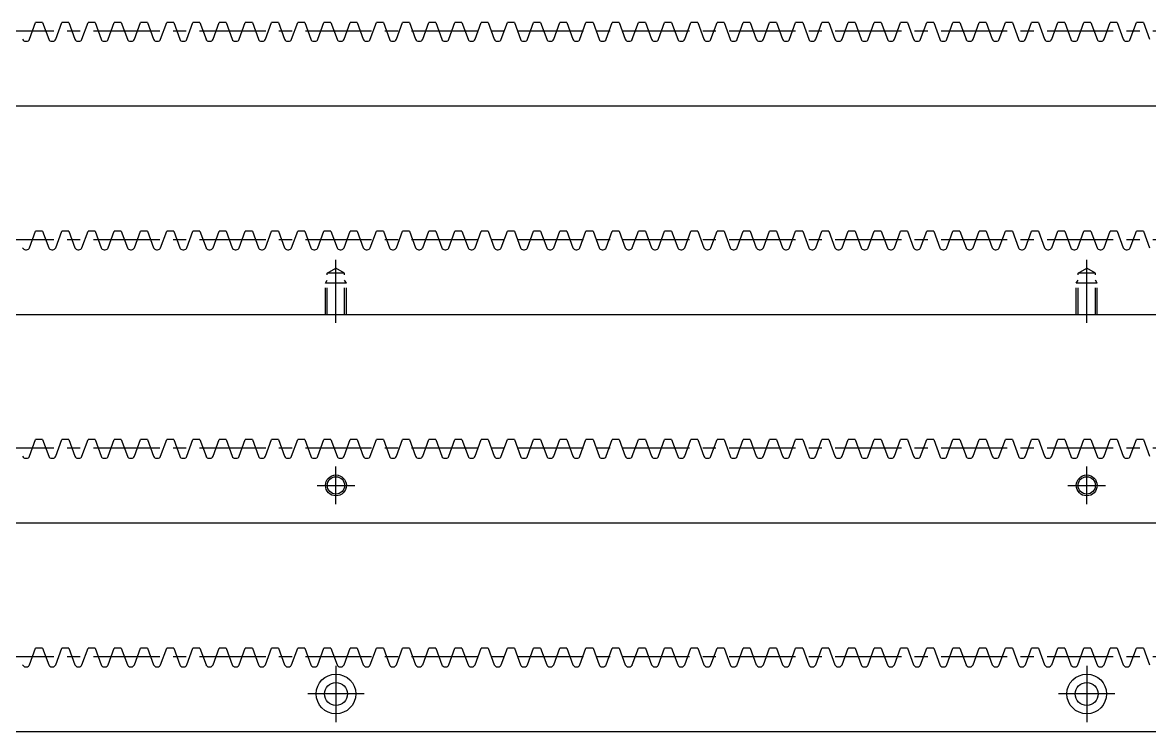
# Model space of a CAD drawing. Extents: x 0 to 1052, y -23 to 190.
# Drawn here: x 524.4 to 794.6, y 20 to 190 of the extents above; entities that cross this region are included whole.
import ezdxf

# ---------------------------------------------------------------- set-up
doc = ezdxf.new("R2010")
doc.units = 0
doc.header["$LTSCALE"] = 0.5
doc.linetypes.add('CENTER', pattern=[50.8, 31.75, -6.35, 6.35, -6.35])
doc.linetypes.add('DASHED', pattern=[19.05, 12.7, -6.35])
for name, color, linetype in [('MSM_CENTER', 1, 'CENTER'), ('MSM_CONTINUOUS', 7, 'CONTINUOUS'), ('MSM_DASHED', 4, 'DASHED'), ('MSM_NARROW', 5, 'CONTINUOUS')]:
    doc.layers.add(name, color=color, linetype=linetype)

msp = doc.modelspace()

# ---------------------------------------------------------------- linework, layer by layer
at = {"layer": 'MSM_CENTER'}
for p, q in [((8, 188), (1011.02, 188)), ((8, 138), (1011.02, 138)), ((599.51, 118), (599.51, 133.09)), ((779.51, 118), (779.51, 133.09)), ((8, 88), (1011.02, 88)), ((599.51, 74.5), (599.51, 83.5)), ((779.51, 74.5), (779.51, 83.5)), ((595.01, 79), (604.01, 79)), ((775.01, 79), (784.01, 79)), ((8, 38), (1011.02, 38)), ((599.51, 35.75), (599.51, 22.25)), ((779.51, 35.75), (779.51, 22.25)), ((606.26, 29), (592.76, 29)), ((786.26, 29), (772.76, 29))]:
    msp.add_line(p, q, dxfattribs=at)
at = {"layer": 'MSM_CONTINUOUS'}
for p, q in [((526.06, 186), (527.52, 190)), ((529.2, 190), (527.52, 190)), ((529.2, 190), (530.66, 186)), ((532.34, 186), (533.8, 190)), ((535.49, 190), (533.8, 190)), ((535.49, 190), (536.94, 186)), ((538.63, 186), (540.08, 190)), ((541.77, 190), (540.08, 190)), ((541.77, 190), (543.22, 186)), ((544.91, 186), (546.37, 190)), ((548.05, 190), (546.37, 190)), ((548.05, 190), (549.51, 186)), ((551.19, 186), (552.65, 190)), ((554.34, 190), (552.65, 190)), ((554.34, 190), (555.79, 186)), ((557.48, 186), (558.93, 190)), ((560.62, 190), (558.93, 190)), ((560.62, 190), (562.07, 186)), ((563.76, 186), (565.22, 190)), ((566.9, 190), (565.22, 190)), ((566.9, 190), (568.36, 186)), ((570.04, 186), (571.5, 190)), ((573.18, 190), (571.5, 190)), ((573.18, 190), (574.64, 186)), ((576.33, 186), (577.78, 190)), ((579.47, 190), (577.78, 190)), ((579.47, 190), (580.92, 186)), ((582.61, 186), (584.07, 190)), ((585.75, 190), (584.07, 190)), ((585.75, 190), (587.21, 186)), ((588.89, 186), (590.35, 190)), ((592.03, 190), (590.35, 190)), ((592.03, 190), (593.49, 186)), ((595.18, 186), (596.63, 190)), ((598.32, 190), (596.63, 190)), ((598.32, 190), (599.77, 186)), ((601.46, 186), (602.92, 190)), ((604.6, 190), (602.92, 190)), ((604.6, 190), (606.06, 186)), ((607.74, 186), (609.2, 190)), ((610.88, 190), (609.2, 190)), ((610.88, 190), (612.34, 186)), ((614.03, 186), (615.48, 190)), ((617.17, 190), (615.48, 190)), ((617.17, 190), (618.62, 186)), ((620.31, 186), (621.76, 190)), ((623.45, 190), (621.76, 190)), ((623.45, 190), (624.91, 186)), ((626.59, 186), (628.05, 190)), ((629.73, 190), (628.05, 190)), ((629.73, 190), (631.19, 186)), ((632.88, 186), (634.33, 190)), ((636.02, 190), (634.33, 190)), ((636.02, 190), (637.47, 186)), ((639.16, 186), (640.61, 190)), ((642.3, 190), (640.61, 190)), ((642.3, 190), (643.76, 186)), ((645.44, 186), (646.9, 190)), ((648.58, 190), (646.9, 190)), ((648.58, 190), (650.04, 186)), ((651.72, 186), (653.18, 190)), ((654.87, 190), (653.18, 190)), ((654.87, 190), (656.32, 186)), ((658.01, 186), (659.46, 190)), ((661.15, 190), (659.46, 190)), ((661.15, 190), (662.61, 186)), ((664.29, 186), (665.75, 190)), ((667.43, 190), (665.75, 190)), ((667.43, 190), (668.89, 186)), ((670.57, 186), (672.03, 190)), ((673.72, 190), (672.03, 190)), ((673.72, 190), (675.17, 186)), ((676.86, 186), (678.31, 190)), ((680, 190), (678.31, 190)), ((680, 190), (681.46, 186)), ((683.14, 186), (684.6, 190)), ((686.28, 190), (684.6, 190)), ((686.28, 190), (687.74, 186)), ((689.42, 186), (690.88, 190)), ((692.57, 190), (690.88, 190)), ((692.57, 190), (694.02, 186)), ((695.71, 186), (697.16, 190)), ((698.85, 190), (697.16, 190)), ((698.85, 190), (700.3, 186)), ((701.99, 186), (703.45, 190)), ((705.13, 190), (703.45, 190)), ((705.13, 190), (706.59, 186)), ((708.27, 186), (709.73, 190)), ((711.42, 190), (709.73, 190)), ((711.42, 190), (712.87, 186)), ((714.56, 186), (716.01, 190)), ((717.7, 190), (716.01, 190)), ((717.7, 190), (719.15, 186)), ((720.84, 186), (722.3, 190)), ((723.98, 190), (722.3, 190)), ((723.98, 190), (725.44, 186)), ((727.12, 186), (728.58, 190)), ((730.26, 190), (728.58, 190)), ((730.26, 190), (731.72, 186)), ((733.41, 186), (734.86, 190)), ((736.55, 190), (734.86, 190)), ((736.55, 190), (738, 186)), ((739.69, 186), (741.15, 190)), ((742.83, 190), (741.15, 190)), ((742.83, 190), (744.29, 186)), ((745.97, 186), (747.43, 190)), ((749.11, 190), (747.43, 190)), ((749.11, 190), (750.57, 186)), ((752.26, 186), (753.71, 190)), ((755.4, 190), (753.71, 190)), ((755.4, 190), (756.85, 186)), ((758.54, 186), (760, 190)), ((761.68, 190), (760, 190)), ((761.68, 190), (763.14, 186)), ((764.82, 186), (766.28, 190)), ((767.96, 190), (766.28, 190)), ((767.96, 190), (769.42, 186)), ((771.11, 186), (772.56, 190)), ((774.25, 190), (772.56, 190)), ((774.25, 190), (775.7, 186)), ((777.39, 186), (778.84, 190)), ((780.53, 190), (778.84, 190)), ((780.53, 190), (781.99, 186)), ((783.67, 186), (785.13, 190)), ((786.81, 190), (785.13, 190)), ((786.81, 190), (788.27, 186)), ((789.96, 186), (791.41, 190)), ((793.1, 190), (791.41, 190)), ((793.1, 190), (794.55, 186)), ((525.09, 185.5), (525.35, 185.5)), ((531.37, 185.5), (531.63, 185.5)), ((537.66, 185.5), (537.91, 185.5)), ((543.94, 185.5), (544.2, 185.5)), ((550.22, 185.5), (550.48, 185.5)), ((556.51, 185.5), (556.76, 185.5)), ((562.79, 185.5), (563.05, 185.5)), ((569.07, 185.5), (569.33, 185.5)), ((575.35, 185.5), (575.61, 185.5)), ((581.64, 185.5), (581.9, 185.5)), ((587.92, 185.5), (588.18, 185.5)), ((594.2, 185.5), (594.46, 185.5)), ((600.49, 185.5), (600.75, 185.5)), ((606.77, 185.5), (607.03, 185.5)), ((613.05, 185.5), (613.31, 185.5)), ((619.34, 185.5), (619.59, 185.5)), ((625.62, 185.5), (625.88, 185.5)), ((631.9, 185.5), (632.16, 185.5)), ((638.19, 185.5), (638.44, 185.5)), ((644.47, 185.5), (644.73, 185.5)), ((650.75, 185.5), (651.01, 185.5)), ((657.04, 185.5), (657.29, 185.5)), ((663.32, 185.5), (663.58, 185.5)), ((669.6, 185.5), (669.86, 185.5)), ((675.89, 185.5), (676.14, 185.5)), ((682.17, 185.5), (682.43, 185.5)), ((688.45, 185.5), (688.71, 185.5)), ((694.74, 185.5), (694.99, 185.5)), ((701.02, 185.5), (701.28, 185.5)), ((707.3, 185.5), (707.56, 185.5)), ((713.59, 185.5), (713.84, 185.5)), ((719.87, 185.5), (720.13, 185.5)), ((726.15, 185.5), (726.41, 185.5)), ((732.43, 185.5), (732.69, 185.5)), ((738.72, 185.5), (738.98, 185.5)), ((745, 185.5), (745.26, 185.5)), ((751.28, 185.5), (751.54, 185.5)), ((757.57, 185.5), (757.83, 185.5)), ((763.85, 185.5), (764.11, 185.5)), ((770.13, 185.5), (770.39, 185.5)), ((776.42, 185.5), (776.67, 185.5)), ((782.7, 185.5), (782.96, 185.5)), ((788.98, 185.5), (789.24, 185.5)), ((10, 170), (1009.02, 170)), ((526.06, 136), (527.52, 140)), ((529.2, 140), (527.52, 140)), ((529.2, 140), (530.66, 136)), ((532.34, 136), (533.8, 140)), ((535.49, 140), (533.8, 140)), ((535.49, 140), (536.94, 136)), ((538.63, 136), (540.08, 140)), ((541.77, 140), (540.08, 140)), ((541.77, 140), (543.22, 136)), ((544.91, 136), (546.37, 140)), ((548.05, 140), (546.37, 140)), ((548.05, 140), (549.51, 136)), ((551.19, 136), (552.65, 140)), ((554.34, 140), (552.65, 140)), ((554.34, 140), (555.79, 136)), ((557.48, 136), (558.93, 140)), ((560.62, 140), (558.93, 140)), ((560.62, 140), (562.07, 136)), ((563.76, 136), (565.22, 140)), ((566.9, 140), (565.22, 140)), ((566.9, 140), (568.36, 136)), ((570.04, 136), (571.5, 140)), ((573.18, 140), (571.5, 140)), ((573.18, 140), (574.64, 136)), ((576.33, 136), (577.78, 140)), ((579.47, 140), (577.78, 140)), ((579.47, 140), (580.92, 136)), ((582.61, 136), (584.07, 140)), ((585.75, 140), (584.07, 140)), ((585.75, 140), (587.21, 136)), ((588.89, 136), (590.35, 140)), ((592.03, 140), (590.35, 140)), ((592.03, 140), (593.49, 136)), ((595.18, 136), (596.63, 140)), ((598.32, 140), (596.63, 140)), ((598.32, 140), (599.77, 136)), ((601.46, 136), (602.92, 140)), ((604.6, 140), (602.92, 140)), ((604.6, 140), (606.06, 136)), ((607.74, 136), (609.2, 140)), ((610.88, 140), (609.2, 140)), ((610.88, 140), (612.34, 136)), ((614.03, 136), (615.48, 140)), ((617.17, 140), (615.48, 140)), ((617.17, 140), (618.62, 136)), ((620.31, 136), (621.76, 140)), ((623.45, 140), (621.76, 140)), ((623.45, 140), (624.91, 136)), ((626.59, 136), (628.05, 140)), ((629.73, 140), (628.05, 140)), ((629.73, 140), (631.19, 136)), ((632.88, 136), (634.33, 140)), ((636.02, 140), (634.33, 140)), ((636.02, 140), (637.47, 136)), ((639.16, 136), (640.61, 140)), ((642.3, 140), (640.61, 140)), ((642.3, 140), (643.76, 136)), ((645.44, 136), (646.9, 140)), ((648.58, 140), (646.9, 140)), ((648.58, 140), (650.04, 136)), ((651.72, 136), (653.18, 140)), ((654.87, 140), (653.18, 140)), ((654.87, 140), (656.32, 136)), ((658.01, 136), (659.46, 140)), ((661.15, 140), (659.46, 140)), ((661.15, 140), (662.61, 136)), ((664.29, 136), (665.75, 140)), ((667.43, 140), (665.75, 140)), ((667.43, 140), (668.89, 136)), ((670.57, 136), (672.03, 140)), ((673.72, 140), (672.03, 140)), ((673.72, 140), (675.17, 136)), ((676.86, 136), (678.31, 140)), ((680, 140), (678.31, 140)), ((680, 140), (681.46, 136)), ((683.14, 136), (684.6, 140)), ((686.28, 140), (684.6, 140)), ((686.28, 140), (687.74, 136)), ((689.42, 136), (690.88, 140)), ((692.57, 140), (690.88, 140)), ((692.57, 140), (694.02, 136)), ((695.71, 136), (697.16, 140)), ((698.85, 140), (697.16, 140)), ((698.85, 140), (700.3, 136)), ((701.99, 136), (703.45, 140)), ((705.13, 140), (703.45, 140)), ((705.13, 140), (706.59, 136)), ((708.27, 136), (709.73, 140)), ((711.42, 140), (709.73, 140)), ((711.42, 140), (712.87, 136)), ((714.56, 136), (716.01, 140)), ((717.7, 140), (716.01, 140)), ((717.7, 140), (719.15, 136)), ((720.84, 136), (722.3, 140)), ((723.98, 140), (722.3, 140)), ((723.98, 140), (725.44, 136)), ((727.12, 136), (728.58, 140)), ((730.26, 140), (728.58, 140)), ((730.26, 140), (731.72, 136)), ((733.41, 136), (734.86, 140)), ((736.55, 140), (734.86, 140)), ((736.55, 140), (738, 136)), ((739.69, 136), (741.15, 140)), ((742.83, 140), (741.15, 140)), ((742.83, 140), (744.29, 136)), ((745.97, 136), (747.43, 140)), ((749.11, 140), (747.43, 140)), ((749.11, 140), (750.57, 136)), ((752.26, 136), (753.71, 140)), ((755.4, 140), (753.71, 140)), ((755.4, 140), (756.85, 136)), ((758.54, 136), (760, 140)), ((761.68, 140), (760, 140)), ((761.68, 140), (763.14, 136)), ((764.82, 136), (766.28, 140)), ((767.96, 140), (766.28, 140)), ((767.96, 140), (769.42, 136)), ((771.11, 136), (772.56, 140)), ((774.25, 140), (772.56, 140)), ((774.25, 140), (775.7, 136)), ((777.39, 136), (778.84, 140)), ((780.53, 140), (778.84, 140)), ((780.53, 140), (781.99, 136)), ((783.67, 136), (785.13, 140)), ((786.81, 140), (785.13, 140)), ((786.81, 140), (788.27, 136)), ((789.96, 136), (791.41, 140)), ((793.1, 140), (791.41, 140)), ((793.1, 140), (794.55, 136)), ((525.09, 135.5), (525.35, 135.5)), ((531.37, 135.5), (531.63, 135.5)), ((537.66, 135.5), (537.91, 135.5)), ((543.94, 135.5), (544.2, 135.5)), ((550.22, 135.5), (550.48, 135.5)), ((556.51, 135.5), (556.76, 135.5)), ((562.79, 135.5), (563.05, 135.5)), ((569.07, 135.5), (569.33, 135.5)), ((575.35, 135.5), (575.61, 135.5)), ((581.64, 135.5), (581.9, 135.5)), ((587.92, 135.5), (588.18, 135.5)), ((594.2, 135.5), (594.46, 135.5)), ((600.49, 135.5), (600.75, 135.5)), ((606.77, 135.5), (607.03, 135.5)), ((613.05, 135.5), (613.31, 135.5)), ((619.34, 135.5), (619.59, 135.5)), ((625.62, 135.5), (625.88, 135.5)), ((631.9, 135.5), (632.16, 135.5)), ((638.19, 135.5), (638.44, 135.5)), ((644.47, 135.5), (644.73, 135.5)), ((650.75, 135.5), (651.01, 135.5)), ((657.04, 135.5), (657.29, 135.5)), ((663.32, 135.5), (663.58, 135.5)), ((669.6, 135.5), (669.86, 135.5)), ((675.89, 135.5), (676.14, 135.5)), ((682.17, 135.5), (682.43, 135.5)), ((688.45, 135.5), (688.71, 135.5)), ((694.74, 135.5), (694.99, 135.5)), ((701.02, 135.5), (701.28, 135.5)), ((707.3, 135.5), (707.56, 135.5)), ((713.59, 135.5), (713.84, 135.5)), ((719.87, 135.5), (720.13, 135.5)), ((726.15, 135.5), (726.41, 135.5)), ((732.43, 135.5), (732.69, 135.5)), ((738.72, 135.5), (738.98, 135.5)), ((745, 135.5), (745.26, 135.5)), ((751.28, 135.5), (751.54, 135.5)), ((757.57, 135.5), (757.83, 135.5)), ((763.85, 135.5), (764.11, 135.5)), ((770.13, 135.5), (770.39, 135.5)), ((776.42, 135.5), (776.67, 135.5)), ((782.7, 135.5), (782.96, 135.5)), ((788.98, 135.5), (789.24, 135.5)), ((10, 120), (1009.02, 120)), ((526.06, 86), (527.52, 90)), ((529.2, 90), (527.52, 90)), ((529.2, 90), (530.66, 86)), ((532.34, 86), (533.8, 90)), ((535.49, 90), (533.8, 90)), ((535.49, 90), (536.94, 86)), ((538.63, 86), (540.08, 90)), ((541.77, 90), (540.08, 90)), ((541.77, 90), (543.22, 86)), ((544.91, 86), (546.37, 90)), ((548.05, 90), (546.37, 90)), ((548.05, 90), (549.51, 86)), ((551.19, 86), (552.65, 90)), ((554.34, 90), (552.65, 90)), ((554.34, 90), (555.79, 86)), ((557.48, 86), (558.93, 90)), ((560.62, 90), (558.93, 90)), ((560.62, 90), (562.07, 86)), ((563.76, 86), (565.22, 90)), ((566.9, 90), (565.22, 90)), ((566.9, 90), (568.36, 86)), ((570.04, 86), (571.5, 90)), ((573.18, 90), (571.5, 90)), ((573.18, 90), (574.64, 86)), ((576.33, 86), (577.78, 90)), ((579.47, 90), (577.78, 90)), ((579.47, 90), (580.92, 86)), ((582.61, 86), (584.07, 90)), ((585.75, 90), (584.07, 90)), ((585.75, 90), (587.21, 86)), ((588.89, 86), (590.35, 90)), ((592.03, 90), (590.35, 90)), ((592.03, 90), (593.49, 86)), ((595.18, 86), (596.63, 90)), ((598.32, 90), (596.63, 90)), ((598.32, 90), (599.77, 86)), ((601.46, 86), (602.92, 90)), ((604.6, 90), (602.92, 90)), ((604.6, 90), (606.06, 86)), ((607.74, 86), (609.2, 90)), ((610.88, 90), (609.2, 90)), ((610.88, 90), (612.34, 86)), ((614.03, 86), (615.48, 90)), ((617.17, 90), (615.48, 90)), ((617.17, 90), (618.62, 86)), ((620.31, 86), (621.76, 90)), ((623.45, 90), (621.76, 90)), ((623.45, 90), (624.91, 86)), ((626.59, 86), (628.05, 90)), ((629.73, 90), (628.05, 90)), ((629.73, 90), (631.19, 86)), ((632.88, 86), (634.33, 90)), ((636.02, 90), (634.33, 90)), ((636.02, 90), (637.47, 86)), ((639.16, 86), (640.61, 90)), ((642.3, 90), (640.61, 90)), ((642.3, 90), (643.76, 86)), ((645.44, 86), (646.9, 90)), ((648.58, 90), (646.9, 90)), ((648.58, 90), (650.04, 86)), ((651.72, 86), (653.18, 90)), ((654.87, 90), (653.18, 90)), ((654.87, 90), (656.32, 86)), ((658.01, 86), (659.46, 90)), ((661.15, 90), (659.46, 90)), ((661.15, 90), (662.61, 86)), ((664.29, 86), (665.75, 90)), ((667.43, 90), (665.75, 90)), ((667.43, 90), (668.89, 86)), ((670.57, 86), (672.03, 90)), ((673.72, 90), (672.03, 90)), ((673.72, 90), (675.17, 86)), ((676.86, 86), (678.31, 90)), ((680, 90), (678.31, 90)), ((680, 90), (681.46, 86)), ((683.14, 86), (684.6, 90)), ((686.28, 90), (684.6, 90)), ((686.28, 90), (687.74, 86)), ((689.42, 86), (690.88, 90)), ((692.57, 90), (690.88, 90)), ((692.57, 90), (694.02, 86)), ((695.71, 86), (697.16, 90)), ((698.85, 90), (697.16, 90)), ((698.85, 90), (700.3, 86)), ((701.99, 86), (703.45, 90)), ((705.13, 90), (703.45, 90)), ((705.13, 90), (706.59, 86)), ((708.27, 86), (709.73, 90)), ((711.42, 90), (709.73, 90)), ((711.42, 90), (712.87, 86)), ((714.56, 86), (716.01, 90)), ((717.7, 90), (716.01, 90)), ((717.7, 90), (719.15, 86)), ((720.84, 86), (722.3, 90)), ((723.98, 90), (722.3, 90)), ((723.98, 90), (725.44, 86)), ((727.12, 86), (728.58, 90)), ((730.26, 90), (728.58, 90)), ((730.26, 90), (731.72, 86)), ((733.41, 86), (734.86, 90)), ((736.55, 90), (734.86, 90)), ((736.55, 90), (738, 86)), ((739.69, 86), (741.15, 90)), ((742.83, 90), (741.15, 90)), ((742.83, 90), (744.29, 86)), ((745.97, 86), (747.43, 90)), ((749.11, 90), (747.43, 90)), ((749.11, 90), (750.57, 86)), ((752.26, 86), (753.71, 90)), ((755.4, 90), (753.71, 90)), ((755.4, 90), (756.85, 86)), ((758.54, 86), (760, 90)), ((761.68, 90), (760, 90)), ((761.68, 90), (763.14, 86)), ((764.82, 86), (766.28, 90)), ((767.96, 90), (766.28, 90)), ((767.96, 90), (769.42, 86)), ((771.11, 86), (772.56, 90)), ((774.25, 90), (772.56, 90)), ((774.25, 90), (775.7, 86)), ((777.39, 86), (778.84, 90)), ((780.53, 90), (778.84, 90)), ((780.53, 90), (781.99, 86)), ((783.67, 86), (785.13, 90)), ((786.81, 90), (785.13, 90)), ((786.81, 90), (788.27, 86)), ((789.96, 86), (791.41, 90)), ((793.1, 90), (791.41, 90)), ((793.1, 90), (794.55, 86)), ((525.09, 85.5), (525.35, 85.5)), ((531.37, 85.5), (531.63, 85.5)), ((537.66, 85.5), (537.91, 85.5)), ((543.94, 85.5), (544.2, 85.5)), ((550.22, 85.5), (550.48, 85.5)), ((556.51, 85.5), (556.76, 85.5)), ((562.79, 85.5), (563.05, 85.5)), ((569.07, 85.5), (569.33, 85.5)), ((575.35, 85.5), (575.61, 85.5)), ((581.64, 85.5), (581.9, 85.5)), ((587.92, 85.5), (588.18, 85.5)), ((594.2, 85.5), (594.46, 85.5)), ((600.49, 85.5), (600.75, 85.5)), ((606.77, 85.5), (607.03, 85.5)), ((613.05, 85.5), (613.31, 85.5)), ((619.34, 85.5), (619.59, 85.5)), ((625.62, 85.5), (625.88, 85.5)), ((631.9, 85.5), (632.16, 85.5)), ((638.19, 85.5), (638.44, 85.5)), ((644.47, 85.5), (644.73, 85.5)), ((650.75, 85.5), (651.01, 85.5)), ((657.04, 85.5), (657.29, 85.5)), ((663.32, 85.5), (663.58, 85.5)), ((669.6, 85.5), (669.86, 85.5)), ((675.89, 85.5), (676.14, 85.5)), ((682.17, 85.5), (682.43, 85.5)), ((688.45, 85.5), (688.71, 85.5)), ((694.74, 85.5), (694.99, 85.5)), ((701.02, 85.5), (701.28, 85.5)), ((707.3, 85.5), (707.56, 85.5)), ((713.59, 85.5), (713.84, 85.5)), ((719.87, 85.5), (720.13, 85.5)), ((726.15, 85.5), (726.41, 85.5)), ((732.43, 85.5), (732.69, 85.5)), ((738.72, 85.5), (738.98, 85.5)), ((745, 85.5), (745.26, 85.5)), ((751.28, 85.5), (751.54, 85.5)), ((757.57, 85.5), (757.83, 85.5)), ((763.85, 85.5), (764.11, 85.5)), ((770.13, 85.5), (770.39, 85.5)), ((776.42, 85.5), (776.67, 85.5)), ((782.7, 85.5), (782.96, 85.5)), ((788.98, 85.5), (789.24, 85.5)), ((10, 70), (1009.02, 70)), ((526.06, 36), (527.52, 40)), ((529.2, 40), (527.52, 40)), ((529.2, 40), (530.66, 36)), ((532.34, 36), (533.8, 40)), ((535.49, 40), (533.8, 40)), ((535.49, 40), (536.94, 36)), ((538.63, 36), (540.08, 40)), ((541.77, 40), (540.08, 40)), ((541.77, 40), (543.22, 36)), ((544.91, 36), (546.37, 40)), ((548.05, 40), (546.37, 40)), ((548.05, 40), (549.51, 36)), ((551.19, 36), (552.65, 40)), ((554.34, 40), (552.65, 40)), ((554.34, 40), (555.79, 36)), ((557.48, 36), (558.93, 40)), ((560.62, 40), (558.93, 40)), ((560.62, 40), (562.07, 36)), ((563.76, 36), (565.22, 40)), ((566.9, 40), (565.22, 40)), ((566.9, 40), (568.36, 36)), ((570.04, 36), (571.5, 40)), ((573.18, 40), (571.5, 40)), ((573.18, 40), (574.64, 36)), ((576.33, 36), (577.78, 40)), ((579.47, 40), (577.78, 40)), ((579.47, 40), (580.92, 36)), ((582.61, 36), (584.07, 40)), ((585.75, 40), (584.07, 40)), ((585.75, 40), (587.21, 36)), ((588.89, 36), (590.35, 40)), ((592.03, 40), (590.35, 40)), ((592.03, 40), (593.49, 36)), ((595.18, 36), (596.63, 40)), ((598.32, 40), (596.63, 40)), ((598.32, 40), (599.77, 36)), ((601.46, 36), (602.92, 40)), ((604.6, 40), (602.92, 40)), ((604.6, 40), (606.06, 36)), ((607.74, 36), (609.2, 40)), ((610.88, 40), (609.2, 40)), ((610.88, 40), (612.34, 36)), ((614.03, 36), (615.48, 40)), ((617.17, 40), (615.48, 40)), ((617.17, 40), (618.62, 36)), ((620.31, 36), (621.76, 40)), ((623.45, 40), (621.76, 40)), ((623.45, 40), (624.91, 36)), ((626.59, 36), (628.05, 40)), ((629.73, 40), (628.05, 40)), ((629.73, 40), (631.19, 36)), ((632.88, 36), (634.33, 40)), ((636.02, 40), (634.33, 40)), ((636.02, 40), (637.47, 36)), ((639.16, 36), (640.61, 40)), ((642.3, 40), (640.61, 40)), ((642.3, 40), (643.76, 36)), ((645.44, 36), (646.9, 40)), ((648.58, 40), (646.9, 40)), ((648.58, 40), (650.04, 36)), ((651.72, 36), (653.18, 40)), ((654.87, 40), (653.18, 40)), ((654.87, 40), (656.32, 36)), ((658.01, 36), (659.46, 40)), ((661.15, 40), (659.46, 40)), ((661.15, 40), (662.61, 36)), ((664.29, 36), (665.75, 40)), ((667.43, 40), (665.75, 40)), ((667.43, 40), (668.89, 36)), ((670.57, 36), (672.03, 40)), ((673.72, 40), (672.03, 40)), ((673.72, 40), (675.17, 36)), ((676.86, 36), (678.31, 40)), ((680, 40), (678.31, 40)), ((680, 40), (681.46, 36)), ((683.14, 36), (684.6, 40)), ((686.28, 40), (684.6, 40)), ((686.28, 40), (687.74, 36)), ((689.42, 36), (690.88, 40)), ((692.57, 40), (690.88, 40)), ((692.57, 40), (694.02, 36)), ((695.71, 36), (697.16, 40)), ((698.85, 40), (697.16, 40)), ((698.85, 40), (700.3, 36)), ((701.99, 36), (703.45, 40)), ((705.13, 40), (703.45, 40)), ((705.13, 40), (706.59, 36)), ((708.27, 36), (709.73, 40)), ((711.42, 40), (709.73, 40)), ((711.42, 40), (712.87, 36)), ((714.56, 36), (716.01, 40)), ((717.7, 40), (716.01, 40)), ((717.7, 40), (719.15, 36)), ((720.84, 36), (722.3, 40)), ((723.98, 40), (722.3, 40)), ((723.98, 40), (725.44, 36)), ((727.12, 36), (728.58, 40)), ((730.26, 40), (728.58, 40)), ((730.26, 40), (731.72, 36)), ((733.41, 36), (734.86, 40)), ((736.55, 40), (734.86, 40)), ((736.55, 40), (738, 36)), ((739.69, 36), (741.15, 40)), ((742.83, 40), (741.15, 40)), ((742.83, 40), (744.29, 36)), ((745.97, 36), (747.43, 40)), ((749.11, 40), (747.43, 40)), ((749.11, 40), (750.57, 36)), ((752.26, 36), (753.71, 40)), ((755.4, 40), (753.71, 40)), ((755.4, 40), (756.85, 36)), ((758.54, 36), (760, 40)), ((761.68, 40), (760, 40)), ((761.68, 40), (763.14, 36)), ((764.82, 36), (766.28, 40)), ((767.96, 40), (766.28, 40)), ((767.96, 40), (769.42, 36)), ((771.11, 36), (772.56, 40)), ((774.25, 40), (772.56, 40)), ((774.25, 40), (775.7, 36)), ((777.39, 36), (778.84, 40)), ((780.53, 40), (778.84, 40)), ((780.53, 40), (781.99, 36)), ((783.67, 36), (785.13, 40)), ((786.81, 40), (785.13, 40)), ((786.81, 40), (788.27, 36)), ((789.96, 36), (791.41, 40)), ((793.1, 40), (791.41, 40)), ((793.1, 40), (794.55, 36)), ((525.09, 35.5), (525.35, 35.5)), ((531.37, 35.5), (531.63, 35.5)), ((537.66, 35.5), (537.91, 35.5)), ((543.94, 35.5), (544.2, 35.5)), ((550.22, 35.5), (550.48, 35.5)), ((556.51, 35.5), (556.76, 35.5)), ((562.79, 35.5), (563.05, 35.5)), ((569.07, 35.5), (569.33, 35.5)), ((575.35, 35.5), (575.61, 35.5)), ((581.64, 35.5), (581.9, 35.5)), ((587.92, 35.5), (588.18, 35.5)), ((594.2, 35.5), (594.46, 35.5)), ((600.49, 35.5), (600.75, 35.5)), ((606.77, 35.5), (607.03, 35.5)), ((613.05, 35.5), (613.31, 35.5)), ((619.34, 35.5), (619.59, 35.5)), ((625.62, 35.5), (625.88, 35.5)), ((631.9, 35.5), (632.16, 35.5)), ((638.19, 35.5), (638.44, 35.5)), ((644.47, 35.5), (644.73, 35.5)), ((650.75, 35.5), (651.01, 35.5)), ((657.04, 35.5), (657.29, 35.5)), ((663.32, 35.5), (663.58, 35.5)), ((669.6, 35.5), (669.86, 35.5)), ((675.89, 35.5), (676.14, 35.5)), ((682.17, 35.5), (682.43, 35.5)), ((688.45, 35.5), (688.71, 35.5)), ((694.74, 35.5), (694.99, 35.5)), ((701.02, 35.5), (701.28, 35.5)), ((707.3, 35.5), (707.56, 35.5)), ((713.59, 35.5), (713.84, 35.5)), ((719.87, 35.5), (720.13, 35.5)), ((726.15, 35.5), (726.41, 35.5)), ((732.43, 35.5), (732.69, 35.5)), ((738.72, 35.5), (738.98, 35.5)), ((745, 35.5), (745.26, 35.5)), ((751.28, 35.5), (751.54, 35.5)), ((757.57, 35.5), (757.83, 35.5)), ((763.85, 35.5), (764.11, 35.5)), ((770.13, 35.5), (770.39, 35.5)), ((776.42, 35.5), (776.67, 35.5)), ((782.7, 35.5), (782.96, 35.5)), ((788.98, 35.5), (789.24, 35.5)), ((10, 20), (1009.02, 20))]:
    msp.add_line(p, q, dxfattribs=at)
for centre, radius in [((599.51, 79), 2.07), ((779.51, 79), 2.07), ((599.51, 29), 4.75), ((779.51, 29), 4.75), ((599.51, 29), 2.75), ((779.51, 29), 2.75)]:
    msp.add_circle(centre, radius, dxfattribs=at)
for centre, start, end in [((525.09, 186.26), 200, 270), ((525.35, 186.26), 270, 340), ((531.37, 186.26), 200, 270), ((531.63, 186.26), 270, 340), ((537.66, 186.26), 200, 270), ((537.91, 186.26), 270, 340), ((543.94, 186.26), 200, 270), ((544.2, 186.26), 270, 340), ((550.22, 186.26), 200, 270), ((550.48, 186.26), 270, 340), ((556.51, 186.26), 200, 270), ((556.76, 186.26), 270, 340), ((562.79, 186.26), 200, 270), ((563.05, 186.26), 270, 340), ((569.07, 186.26), 200, 270), ((569.33, 186.26), 270, 340), ((575.35, 186.26), 200, 270), ((575.61, 186.26), 270, 340), ((581.64, 186.26), 200, 270), ((581.9, 186.26), 270, 340), ((587.92, 186.26), 200, 270), ((588.18, 186.26), 270, 340), ((594.2, 186.26), 200, 270), ((594.46, 186.26), 270, 340), ((600.49, 186.26), 200, 270), ((600.75, 186.26), 270, 340), ((606.77, 186.26), 200, 270), ((607.03, 186.26), 270, 340), ((613.05, 186.26), 200, 270), ((613.31, 186.26), 270, 340), ((619.34, 186.26), 200, 270), ((619.59, 186.26), 270, 340), ((625.62, 186.26), 200, 270), ((625.88, 186.26), 270, 340), ((631.9, 186.26), 200, 270), ((632.16, 186.26), 270, 340), ((638.19, 186.26), 200, 270), ((638.44, 186.26), 270, 340), ((644.47, 186.26), 200, 270), ((644.73, 186.26), 270, 340), ((650.75, 186.26), 200, 270), ((651.01, 186.26), 270, 340), ((657.04, 186.26), 200, 270), ((657.29, 186.26), 270, 340), ((663.32, 186.26), 200, 270), ((663.58, 186.26), 270, 340), ((669.6, 186.26), 200, 270), ((669.86, 186.26), 270, 340), ((675.89, 186.26), 200, 270), ((676.14, 186.26), 270, 340), ((682.17, 186.26), 200, 270), ((682.43, 186.26), 270, 340), ((688.45, 186.26), 200, 270), ((688.71, 186.26), 270, 340), ((694.74, 186.26), 200, 270), ((694.99, 186.26), 270, 340), ((701.02, 186.26), 200, 270), ((701.28, 186.26), 270, 340), ((707.3, 186.26), 200, 270), ((707.56, 186.26), 270, 340), ((713.59, 186.26), 200, 270), ((713.84, 186.26), 270, 340), ((719.87, 186.26), 200, 270), ((720.13, 186.26), 270, 340), ((726.15, 186.26), 200, 270), ((726.41, 186.26), 270, 340), ((732.43, 186.26), 200, 270), ((732.69, 186.26), 270, 340), ((738.72, 186.26), 200, 270), ((738.98, 186.26), 270, 340), ((745, 186.26), 200, 270), ((745.26, 186.26), 270, 340), ((751.28, 186.26), 200, 270), ((751.54, 186.26), 270, 340), ((757.57, 186.26), 200, 270), ((757.83, 186.26), 270, 340), ((763.85, 186.26), 200, 270), ((764.11, 186.26), 270, 340), ((770.13, 186.26), 200, 270), ((770.39, 186.26), 270, 340), ((776.42, 186.26), 200, 270), ((776.67, 186.26), 270, 340), ((782.7, 186.26), 200, 270), ((782.96, 186.26), 270, 340), ((788.98, 186.26), 200, 270), ((789.24, 186.26), 270, 340), ((525.09, 136.26), 200, 270), ((525.35, 136.26), 270, 340), ((531.37, 136.26), 200, 270), ((531.63, 136.26), 270, 340), ((537.66, 136.26), 200, 270), ((537.91, 136.26), 270, 340), ((543.94, 136.26), 200, 270), ((544.2, 136.26), 270, 340), ((550.22, 136.26), 200, 270), ((550.48, 136.26), 270, 340), ((556.51, 136.26), 200, 270), ((556.76, 136.26), 270, 340), ((562.79, 136.26), 200, 270), ((563.05, 136.26), 270, 340), ((569.07, 136.26), 200, 270), ((569.33, 136.26), 270, 340), ((575.35, 136.26), 200, 270), ((575.61, 136.26), 270, 340), ((581.64, 136.26), 200, 270), ((581.9, 136.26), 270, 340), ((587.92, 136.26), 200, 270), ((588.18, 136.26), 270, 340), ((594.2, 136.26), 200, 270), ((594.46, 136.26), 270, 340), ((600.49, 136.26), 200, 270), ((600.75, 136.26), 270, 340), ((606.77, 136.26), 200, 270), ((607.03, 136.26), 270, 340), ((613.05, 136.26), 200, 270), ((613.31, 136.26), 270, 340), ((619.34, 136.26), 200, 270), ((619.59, 136.26), 270, 340), ((625.62, 136.26), 200, 270), ((625.88, 136.26), 270, 340), ((631.9, 136.26), 200, 270), ((632.16, 136.26), 270, 340), ((638.19, 136.26), 200, 270), ((638.44, 136.26), 270, 340), ((644.47, 136.26), 200, 270), ((644.73, 136.26), 270, 340), ((650.75, 136.26), 200, 270), ((651.01, 136.26), 270, 340), ((657.04, 136.26), 200, 270), ((657.29, 136.26), 270, 340), ((663.32, 136.26), 200, 270), ((663.58, 136.26), 270, 340), ((669.6, 136.26), 200, 270), ((669.86, 136.26), 270, 340), ((675.89, 136.26), 200, 270), ((676.14, 136.26), 270, 340), ((682.17, 136.26), 200, 270), ((682.43, 136.26), 270, 340), ((688.45, 136.26), 200, 270), ((688.71, 136.26), 270, 340), ((694.74, 136.26), 200, 270), ((694.99, 136.26), 270, 340), ((701.02, 136.26), 200, 270), ((701.28, 136.26), 270, 340), ((707.3, 136.26), 200, 270), ((707.56, 136.26), 270, 340), ((713.59, 136.26), 200, 270), ((713.84, 136.26), 270, 340), ((719.87, 136.26), 200, 270), ((720.13, 136.26), 270, 340), ((726.15, 136.26), 200, 270), ((726.41, 136.26), 270, 340), ((732.43, 136.26), 200, 270), ((732.69, 136.26), 270, 340), ((738.72, 136.26), 200, 270), ((738.98, 136.26), 270, 340), ((745, 136.26), 200, 270), ((745.26, 136.26), 270, 340), ((751.28, 136.26), 200, 270), ((751.54, 136.26), 270, 340), ((757.57, 136.26), 200, 270), ((757.83, 136.26), 270, 340), ((763.85, 136.26), 200, 270), ((764.11, 136.26), 270, 340), ((770.13, 136.26), 200, 270), ((770.39, 136.26), 270, 340), ((776.42, 136.26), 200, 270), ((776.67, 136.26), 270, 340), ((782.7, 136.26), 200, 270), ((782.96, 136.26), 270, 340), ((788.98, 136.26), 200, 270), ((789.24, 136.26), 270, 340), ((525.09, 86.26), 200, 270), ((525.35, 86.26), 270, 340), ((531.37, 86.26), 200, 270), ((531.63, 86.26), 270, 340), ((537.66, 86.26), 200, 270), ((537.91, 86.26), 270, 340), ((543.94, 86.26), 200, 270), ((544.2, 86.26), 270, 340), ((550.22, 86.26), 200, 270), ((550.48, 86.26), 270, 340), ((556.51, 86.26), 200, 270), ((556.76, 86.26), 270, 340), ((562.79, 86.26), 200, 270), ((563.05, 86.26), 270, 340), ((569.07, 86.26), 200, 270), ((569.33, 86.26), 270, 340), ((575.35, 86.26), 200, 270), ((575.61, 86.26), 270, 340), ((581.64, 86.26), 200, 270), ((581.9, 86.26), 270, 340), ((587.92, 86.26), 200, 270), ((588.18, 86.26), 270, 340), ((594.2, 86.26), 200, 270), ((594.46, 86.26), 270, 340), ((600.49, 86.26), 200, 270), ((600.75, 86.26), 270, 340), ((606.77, 86.26), 200, 270), ((607.03, 86.26), 270, 340), ((613.05, 86.26), 200, 270), ((613.31, 86.26), 270, 340), ((619.34, 86.26), 200, 270), ((619.59, 86.26), 270, 340), ((625.62, 86.26), 200, 270), ((625.88, 86.26), 270, 340), ((631.9, 86.26), 200, 270), ((632.16, 86.26), 270, 340), ((638.19, 86.26), 200, 270), ((638.44, 86.26), 270, 340), ((644.47, 86.26), 200, 270), ((644.73, 86.26), 270, 340), ((650.75, 86.26), 200, 270), ((651.01, 86.26), 270, 340), ((657.04, 86.26), 200, 270), ((657.29, 86.26), 270, 340), ((663.32, 86.26), 200, 270), ((663.58, 86.26), 270, 340), ((669.6, 86.26), 200, 270), ((669.86, 86.26), 270, 340), ((675.89, 86.26), 200, 270), ((676.14, 86.26), 270, 340), ((682.17, 86.26), 200, 270), ((682.43, 86.26), 270, 340), ((688.45, 86.26), 200, 270), ((688.71, 86.26), 270, 340), ((694.74, 86.26), 200, 270), ((694.99, 86.26), 270, 340), ((701.02, 86.26), 200, 270), ((701.28, 86.26), 270, 340), ((707.3, 86.26), 200, 270), ((707.56, 86.26), 270, 340), ((713.59, 86.26), 200, 270), ((713.84, 86.26), 270, 340), ((719.87, 86.26), 200, 270), ((720.13, 86.26), 270, 340), ((726.15, 86.26), 200, 270), ((726.41, 86.26), 270, 340), ((732.43, 86.26), 200, 270), ((732.69, 86.26), 270, 340), ((738.72, 86.26), 200, 270), ((738.98, 86.26), 270, 340), ((745, 86.26), 200, 270), ((745.26, 86.26), 270, 340), ((751.28, 86.26), 200, 270), ((751.54, 86.26), 270, 340), ((757.57, 86.26), 200, 270), ((757.83, 86.26), 270, 340), ((763.85, 86.26), 200, 270), ((764.11, 86.26), 270, 340), ((770.13, 86.26), 200, 270), ((770.39, 86.26), 270, 340), ((776.42, 86.26), 200, 270), ((776.67, 86.26), 270, 340), ((782.7, 86.26), 200, 270), ((782.96, 86.26), 270, 340), ((788.98, 86.26), 200, 270), ((789.24, 86.26), 270, 340), ((525.09, 36.26), 200, 270), ((525.35, 36.26), 270, 340), ((531.37, 36.26), 200, 270), ((531.63, 36.26), 270, 340), ((537.66, 36.26), 200, 270), ((537.91, 36.26), 270, 340), ((543.94, 36.26), 200, 270), ((544.2, 36.26), 270, 340), ((550.22, 36.26), 200, 270), ((550.48, 36.26), 270, 340), ((556.51, 36.26), 200, 270), ((556.76, 36.26), 270, 340), ((562.79, 36.26), 200, 270), ((563.05, 36.26), 270, 340), ((569.07, 36.26), 200, 270), ((569.33, 36.26), 270, 340), ((575.35, 36.26), 200, 270), ((575.61, 36.26), 270, 340), ((581.64, 36.26), 200, 270), ((581.9, 36.26), 270, 340), ((587.92, 36.26), 200, 270), ((588.18, 36.26), 270, 340), ((594.2, 36.26), 200, 270), ((594.46, 36.26), 270, 340), ((600.49, 36.26), 200, 270), ((600.75, 36.26), 270, 340), ((606.77, 36.26), 200, 270), ((607.03, 36.26), 270, 340), ((613.05, 36.26), 200, 270), ((613.31, 36.26), 270, 340), ((619.34, 36.26), 200, 270), ((619.59, 36.26), 270, 340), ((625.62, 36.26), 200, 270), ((625.88, 36.26), 270, 340), ((631.9, 36.26), 200, 270), ((632.16, 36.26), 270, 340), ((638.19, 36.26), 200, 270), ((638.44, 36.26), 270, 340), ((644.47, 36.26), 200, 270), ((644.73, 36.26), 270, 340), ((650.75, 36.26), 200, 270), ((651.01, 36.26), 270, 340), ((657.04, 36.26), 200, 270), ((657.29, 36.26), 270, 340), ((663.32, 36.26), 200, 270), ((663.58, 36.26), 270, 340), ((669.6, 36.26), 200, 270), ((669.86, 36.26), 270, 340), ((675.89, 36.26), 200, 270), ((676.14, 36.26), 270, 340), ((682.17, 36.26), 200, 270), ((682.43, 36.26), 270, 340), ((688.45, 36.26), 200, 270), ((688.71, 36.26), 270, 340), ((694.74, 36.26), 200, 270), ((694.99, 36.26), 270, 340), ((701.02, 36.26), 200, 270), ((701.28, 36.26), 270, 340), ((707.3, 36.26), 200, 270), ((707.56, 36.26), 270, 340), ((713.59, 36.26), 200, 270), ((713.84, 36.26), 270, 340), ((719.87, 36.26), 200, 270), ((720.13, 36.26), 270, 340), ((726.15, 36.26), 200, 270), ((726.41, 36.26), 270, 340), ((732.43, 36.26), 200, 270), ((732.69, 36.26), 270, 340), ((738.72, 36.26), 200, 270), ((738.98, 36.26), 270, 340), ((745, 36.26), 200, 270), ((745.26, 36.26), 270, 340), ((751.28, 36.26), 200, 270), ((751.54, 36.26), 270, 340), ((757.57, 36.26), 200, 270), ((757.83, 36.26), 270, 340), ((763.85, 36.26), 200, 270), ((764.11, 36.26), 270, 340), ((770.13, 36.26), 200, 270), ((770.39, 36.26), 270, 340), ((776.42, 36.26), 200, 270), ((776.67, 36.26), 270, 340), ((782.7, 36.26), 200, 270), ((782.96, 36.26), 270, 340), ((788.98, 36.26), 200, 270), ((789.24, 36.26), 270, 340)]:
    msp.add_arc(centre, 0.76, start, end, dxfattribs=at)
at = {"layer": 'MSM_DASHED'}
for p, q in [((597.44, 129.9), (599.51, 131.09)), ((601.58, 129.9), (597.44, 129.9)), ((597.44, 120), (597.44, 129.9)), ((601.58, 129.9), (599.51, 131.09)), ((601.58, 120), (601.58, 129.9)), ((777.44, 129.9), (779.51, 131.09)), ((781.58, 129.9), (777.44, 129.9)), ((777.44, 120), (777.44, 129.9)), ((781.58, 129.9), (779.51, 131.09)), ((781.58, 120), (781.58, 129.9)), ((597.01, 127.5), (597.44, 128.25)), ((602.01, 127.5), (597.01, 127.5)), ((597.01, 120), (597.01, 127.5)), ((602.01, 127.5), (601.58, 128.25)), ((602.01, 120), (602.01, 127.5)), ((777.01, 127.5), (777.44, 128.25)), ((782.01, 127.5), (777.01, 127.5)), ((777.01, 120), (777.01, 127.5)), ((782.01, 127.5), (781.58, 128.25)), ((782.01, 120), (782.01, 127.5))]:
    msp.add_line(p, q, dxfattribs=at)
at = {"layer": 'MSM_NARROW'}
for centre in [(599.51, 79), (779.51, 79)]:
    msp.add_circle(centre, 2.5, dxfattribs=at)

doc.saveas('drawing.dxf')
